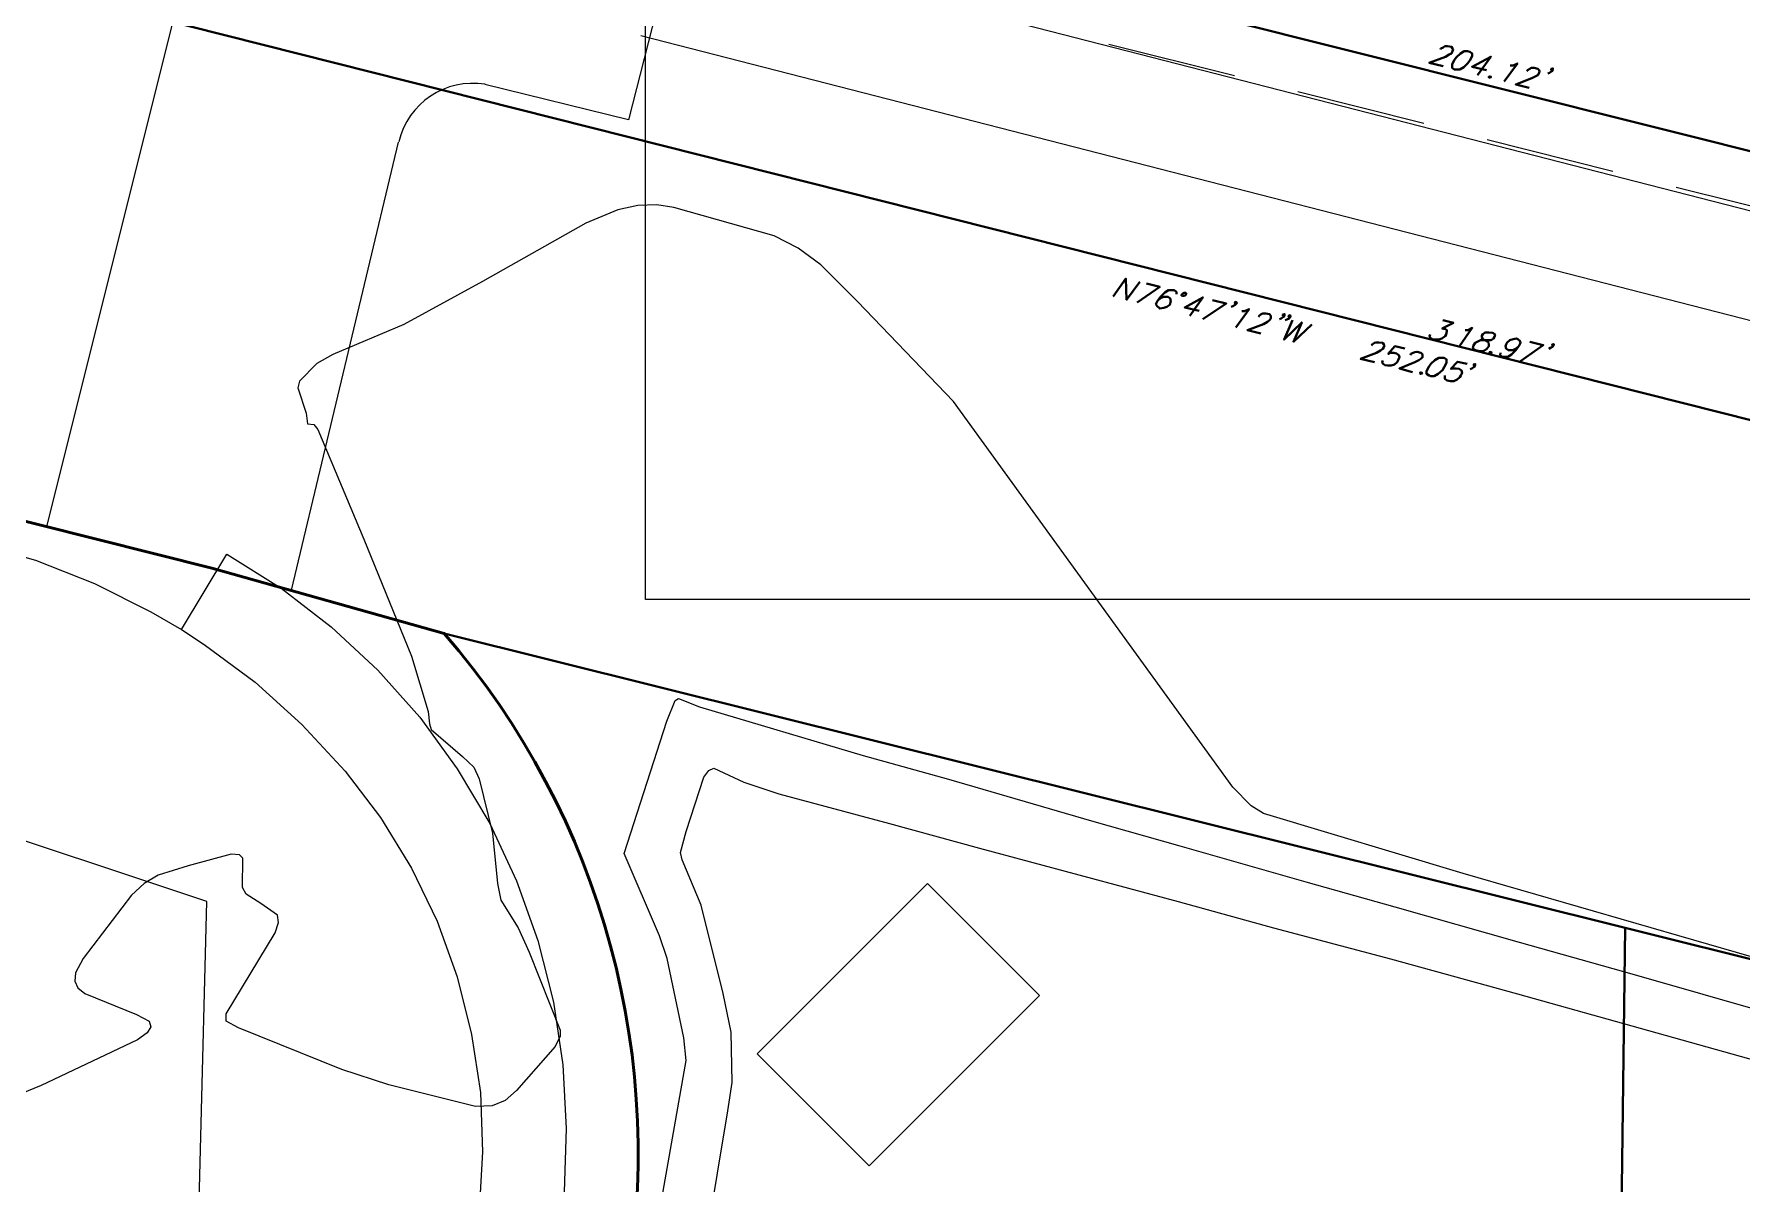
# Model space of a CAD drawing. Header units: feet. Extents: x 7 to 2308, y -319 to 1396.
# Drawn here: x 265.8 to 429.9, y 898.8 to 1009.3 of the extents above; entities that cross this region are included whole.
import ezdxf

# ---------------------------------------------------------------- set-up
doc = ezdxf.new("R2010")
doc.units = ezdxf.units.FT
doc.header["$MEASUREMENT"] = 0
for name, color, linetype in [('PDF_ANNOT-BNDRY-T20', 7, 'Continuous'), ('PDF_X1003BASE$ANNOT-BNDRY-T20', 7, 'Continuous'), ('PDF_X1003BASE$PA_PARCEL', 7, 'Continuous'), ('PDF_X1003BASE$PA_ROW', 7, 'Continuous'), ('PDF_X1003BASE$ST_STREET_CL', 7, 'Continuous'), ('PDF_X1003BASE$TR_CURB', 7, 'Continuous'), ('PDF_X1003BASE$TR_SIDEWALK', 7, 'Continuous')]:
    doc.layers.add(name, color=color, linetype=linetype)
for name, color, linetype, true_color in [('PDF_X1003BASE$BL_BUILDING', 7, 'Continuous', 0x979797), ('PDF_X1003BASE$CR_CONT_DEF', 7, 'Continuous', 0x979797), ('PDF_X1003BASE$CR_NDX_DEF', 7, 'Continuous', 0x767676), ('PDF_X1003BASE$PR_BLDG_SETBACK', 7, 'Continuous', 0x767676)]:
    doc.layers.add(name, color=color, linetype=linetype, true_color=true_color)
picture_1 = doc.add_image_def('image1.png', size_in_pixel=(1739, 856))

msp = doc.modelspace()

# ---------------------------------------------------------------- linework, layer by layer
for points in [[(326.64, 1019.11), (484.74, 978.51)], [(324.1, 1009.22), (482.2, 968.62)]]:
    msp.add_lwpolyline(points)
at = {"layer": 'PDF_ANNOT-BNDRY-T20', "lineweight": 40}
for points in [[(403.32, 980.88), (403.59, 980.88), (404.01, 981.1), (402.79, 979.34)], [(394.34, 979.39), (394.39, 979.5), (394.61, 979.66), (394.77, 979.71), (395.03, 979.71), (395.41, 979.66), (395.51, 979.5), (395.57, 979.39), (395.51, 979.23), (395.41, 979.07), (395.19, 978.91), (394.82, 978.7), (393.27, 978.11), (394.61, 977.79)], [(395.41, 977.95), (395.35, 977.79), (395.41, 977.68), (395.62, 977.52), (395.89, 977.47), (396.21, 977.47), (396.53, 977.58), (396.79, 977.79), (396.9, 978), (397.01, 978.27), (396.95, 978.48), (396.74, 978.64), (396.47, 978.7), (396.1, 978.7), (395.94, 978.59), (396.58, 979.34), (397.54, 979.12)], [(398.07, 978.48), (398.12, 978.59), (398.34, 978.7), (398.5, 978.75), (398.71, 978.8), (399.08, 978.7), (399.19, 978.59), (399.24, 978.48), (399.24, 978.27), (399.08, 978.11), (398.87, 978), (398.5, 977.79), (397.01, 977.2), (398.28, 976.83)], [(404.3, 977.52), (404.19, 977.36), (403.98, 977.2), (403.82, 977.14)]]:
    msp.add_lwpolyline(points, dxfattribs=at)
for points in [[(405.61, 980.67), (405.99, 980.62), (406.2, 980.46), (406.15, 980.24), (406.04, 980.08), (405.83, 979.92), (404.81, 979.92), (404.28, 979.66), (404.12, 979.39), (404.07, 979.18), (404.12, 979.07), (404.33, 978.96), (404.71, 978.86), (405.03, 978.86), (405.19, 978.91), (405.4, 979.07), (405.61, 979.34), (405.61, 979.5), (405.56, 979.71), (405.35, 979.87), (405.03, 980.03), (404.92, 980.19), (404.92, 980.35), (405.03, 980.51), (405.24, 980.67)], [(399.14, 976.83), (399.19, 976.72), (399.03, 976.67), (398.98, 976.78)], [(404.19, 977.46), (404.14, 977.57), (404.3, 977.62), (404.3, 977.52)]]:
    msp.add_lwpolyline(points, close=True, dxfattribs=at)
at = {"layer": 'PDF_X1003BASE$ANNOT-BNDRY-T20', "lineweight": 40}
for points in [[(400.95, 1007.86), (401, 1007.96), (401.22, 1008.07), (401.38, 1008.18), (401.64, 1008.18), (402.02, 1008.12), (402.12, 1007.96), (402.18, 1007.86), (402.12, 1007.7), (402.02, 1007.48), (401.8, 1007.38), (401.43, 1007.16), (399.88, 1006.58), (401.22, 1006.26)], [(405.37, 1005.89), (403.99, 1006.21), (405.8, 1007.16), (404.52, 1005.41)], [(407.67, 1006.31), (407.93, 1006.31), (408.36, 1006.53), (407.08, 1004.77)], [(409.27, 1005.78), (409.32, 1005.89), (409.53, 1005.99), (409.69, 1006.1), (409.96, 1006.1), (410.33, 1005.99), (410.44, 1005.89), (410.49, 1005.78), (410.44, 1005.62), (410.33, 1005.41), (410.12, 1005.3), (409.75, 1005.09), (408.2, 1004.5), (409.48, 1004.18)], [(411.77, 1005.94), (411.67, 1005.78), (411.45, 1005.62), (411.29, 1005.57)], [(369.5, 984.13), (370.72, 985.84), (370.78, 983.81), (372.06, 985.52)], [(372.7, 985.36), (373.98, 985.04), (371.79, 983.55)], [(373.76, 983.71), (374.08, 984.13), (374.45, 984.51), (374.83, 984.72), (375.36, 984.72), (375.57, 984.56), (375.57, 984.35)], [(377.76, 982.75), (376.37, 983.07), (378.13, 984.03), (376.85, 982.27)], [(379.04, 983.76), (380.37, 983.44), (378.13, 981.95)], [(381.39, 983.49), (381.23, 983.33), (381.01, 983.18), (380.85, 983.12)], [(381.87, 982.7), (382.13, 982.7), (382.56, 982.91), (381.28, 981.15)], [(383.46, 982.16), (383.52, 982.27), (383.73, 982.43), (383.89, 982.48), (384.16, 982.48), (384.53, 982.43), (384.64, 982.27), (384.64, 982), (384.53, 981.84), (384.32, 981.68), (383.94, 981.47), (382.4, 980.88), (383.68, 980.56)], [(385.97, 982.32), (385.86, 982.16), (385.65, 982), (385.49, 981.95)], [(388.58, 981.42), (386.82, 979.76), (387.62, 981.63), (385.92, 979.98), (386.72, 981.84)], [(386.56, 982.22), (386.4, 982), (386.18, 981.9), (386.02, 981.84)], [(401.19, 981.84), (402.2, 981.58), (401.13, 981.04), (401.45, 980.99), (401.56, 980.88), (401.56, 980.78), (401.51, 980.46), (401.4, 980.3), (401.08, 980.08), (400.81, 979.98), (400.44, 979.98), (400.17, 980.03), (399.96, 980.19), (399.91, 980.3), (399.96, 980.46)], [(408.49, 979.34), (408.17, 978.91), (407.79, 978.54), (407.42, 978.33), (406.89, 978.33), (406.68, 978.49), (406.73, 978.7)], [(409.55, 979.76), (410.83, 979.44), (408.65, 977.9)], [(411.85, 979.44), (411.74, 979.29), (411.53, 979.18), (411.37, 979.07)], [(401.38, 976.51), (401.38, 976.19), (401.59, 976.03), (401.91, 975.98), (402.23, 975.98), (402.55, 976.14), (402.82, 976.35), (402.92, 976.51), (403.03, 976.78), (402.98, 976.99), (402.76, 977.15), (402.44, 977.2), (402.12, 977.2), (401.96, 977.15), (402.6, 977.84), (403.51, 977.63)]]:
    msp.add_lwpolyline(points, dxfattribs=at)
for points in [[(403.56, 1007.7), (403.78, 1007.64), (403.99, 1007.48), (403.99, 1007.22), (403.78, 1006.79), (403.56, 1006.53), (403.19, 1006.15), (402.82, 1005.94), (402.28, 1005.94), (402.07, 1006.1), (402.07, 1006.42), (402.28, 1006.84), (402.5, 1007.11), (402.87, 1007.48), (403.24, 1007.7)], [(405.75, 1005.3), (405.8, 1005.19), (405.64, 1005.14), (405.59, 1005.25)], [(411.61, 1005.89), (411.61, 1005.99), (411.77, 1006.05), (411.77, 1005.94)], [(374.03, 983.97), (374.35, 984.08), (374.77, 984.08), (374.99, 983.92), (375.04, 983.71), (374.99, 983.44), (374.93, 983.33), (374.67, 983.12), (374.35, 983.02), (373.98, 982.96), (373.92, 983.02), (373.71, 983.18), (373.6, 983.39), (373.76, 983.71)], [(381.23, 983.44), (381.17, 983.55), (381.33, 983.6), (381.39, 983.49)], [(385.81, 982.27), (385.81, 982.38), (385.97, 982.43), (385.97, 982.32)], [(386.4, 982.11), (386.34, 982.22), (386.5, 982.32), (386.56, 982.22)], [(408.22, 979.13), (407.9, 978.97), (407.47, 978.97), (407.26, 979.13), (407.21, 979.34), (407.31, 979.6), (407.37, 979.71), (407.63, 979.92), (407.95, 980.03), (408.27, 980.08), (408.38, 980.03), (408.59, 979.87), (408.65, 979.66), (408.49, 979.34)], [(405.82, 978.81), (405.88, 978.7), (405.72, 978.65), (405.66, 978.75)], [(411.74, 979.39), (411.69, 979.5), (411.85, 979.55), (411.85, 979.44)], [(400.79, 978.22), (401.32, 978.22), (401.54, 978.06), (401.54, 977.74), (401.32, 977.31), (401.16, 977.04), (400.74, 976.67), (400.36, 976.46), (400.04, 976.46), (399.88, 976.51), (399.62, 976.67), (399.62, 976.94), (399.83, 977.36), (400.04, 977.63), (400.42, 978)]]:
    msp.add_lwpolyline(points, close=True, dxfattribs=at)
for points, knots in [([(376.16, 984.17), (376.14, 984.17), (376.12, 984.17), (376.1, 984.19), (376.09, 984.2), (376.08, 984.21), (376.07, 984.22), (376.07, 984.24), (376.07, 984.25), (376.07, 984.28), (376.08, 984.29), (376.09, 984.32), (376.1, 984.34), (376.11, 984.35)], [0, 0, 0, 0, 0.001927064, 0.001927064, 0.0033382, 0.0033382, 0.00454993, 0.00454993, 0.00582351, 0.00582351, 0.007562513, 0.007562513, 0.009715713, 0.009715713, 0.009715713, 0.009715713]), ([(376.11, 984.35), (376.14, 984.38), (376.17, 984.4), (376.23, 984.44), (376.27, 984.46), (376.33, 984.47), (376.35, 984.48), (376.39, 984.48), (376.41, 984.48), (376.43, 984.48)], [0, 0, 0, 0, 0.00342883, 0.00342883, 0.00730024, 0.00730024, 0.00914534, 0.00914534, 0.01085068, 0.01085068, 0.01085068, 0.01085068]), ([(376.48, 984.29), (376.45, 984.26), (376.42, 984.24), (376.36, 984.2), (376.32, 984.18), (376.26, 984.17), (376.24, 984.17), (376.2, 984.16), (376.18, 984.16), (376.16, 984.17)], [0, 0, 0, 0, 0.00342883, 0.00342883, 0.00730024, 0.00730024, 0.00914534, 0.00914534, 0.01085068, 0.01085068, 0.01085068, 0.01085068]), ([(376.43, 984.48), (376.45, 984.47), (376.46, 984.47), (376.49, 984.45), (376.5, 984.45), (376.51, 984.43), (376.51, 984.42), (376.52, 984.4), (376.52, 984.39), (376.52, 984.36), (376.51, 984.35), (376.5, 984.32), (376.49, 984.31), (376.48, 984.29)], [0, 0, 0, 0, 0.001927458, 0.001927458, 0.003338474, 0.003338474, 0.004549934, 0.004549934, 0.005822868, 0.005822868, 0.007560808, 0.007560808, 0.009714621, 0.009714621, 0.009714621, 0.009714621])]:
    msp.add_open_spline(points, degree=3, knots=knots, dxfattribs=at)
at = {"layer": 'PDF_X1003BASE$BL_BUILDING', "lineweight": 25}
for points in [[(327.81, 1020.33), (322.9, 1001.09), (309.1, 1004.5)], [(280.2, 1014.95), (266.98, 962.01)], [(300.78, 998.95), (290.49, 955.88)]]:
    msp.add_lwpolyline(points, dxfattribs=at)
msp.add_lwpolyline([(346.04, 900.54), (335.27, 911.31), (351.64, 927.68), (362.41, 916.91)], close=True, dxfattribs=at)
msp.add_arc((307.95, 997.28), 7.33, 80.7712, 166.5693, dxfattribs=at)
at = {"layer": 'PDF_X1003BASE$CR_CONT_DEF', "lineweight": 25}
for points in [[(324.61, 888.82), (328.45, 910.67), (328.23, 912.86), (326.64, 920.48), (325.89, 922.67), (322.48, 930.56), (326.58, 943.3), (327.38, 945.27), (327.7, 945.48), (329.73, 944.68), (345.45, 939.99), (353.66, 937.7), (367.42, 933.7), (375.89, 931.3), (388, 927.84), (396.58, 925.44), (408.52, 922.03), (419.56, 918.94), (472.6, 903.74)], [(330.47, 893.83), (332.45, 905.82), (332.87, 908.54), (332.77, 913.39), (332.02, 917.12), (329.89, 925.6), (328.07, 929.97), (327.91, 930.66), (328.45, 932.69), (330.15, 937.91), (330.63, 938.55), (331.11, 938.77), (333.99, 937.43), (337.35, 936.32), (348.01, 933.44), (356.65, 931.09), (375.73, 925.97), (384.9, 923.41), (396.15, 920.43), (408.36, 917.07), (453.35, 904.49)]]:
    msp.add_lwpolyline(points, dxfattribs=at)
at = {"layer": 'PDF_X1003BASE$CR_NDX_DEF', "lineweight": 25}
msp.add_lwpolyline([(453.03, 914.24), (403.14, 928.64), (383.94, 934.4), (382.77, 935.14), (381.01, 936.95), (354.14, 974.01), (344.92, 983.65), (341.4, 987.17), (339.22, 988.77), (336.92, 989.95), (327.28, 992.66), (325.62, 992.93), (323.81, 992.88), (321.89, 992.45), (318.8, 991.17), (308.88, 985.57), (301.31, 981.42), (294.49, 978.54), (292.94, 977.68), (291.29, 975.98), (291.13, 975.34), (291.93, 972.89), (292.04, 971.87), (292.68, 971.82), (293.05, 971.34), (297.47, 960.78), (302.06, 949.54), (303.66, 944.21), (303.77, 943.03), (303.93, 942.5), (306.96, 939.89), (308.03, 938.87), (308.56, 937.75), (309.84, 932.53), (310.32, 927.68), (310.64, 926.08), (312.29, 923.41), (313.36, 921.07), (316.35, 913.6), (316.35, 913.02), (315.87, 912.01), (312.13, 907.79), (311.07, 906.83), (309.79, 906.3), (308.19, 906.25), (299.87, 908.33), (295.34, 909.82), (285.43, 913.82), (284.25, 914.46), (284.25, 915.15), (288.94, 922.93), (289.26, 923.95), (289.16, 924.64), (287.56, 925.76), (286.17, 926.67), (285.8, 927.31), (285.85, 930.13), (285.53, 930.45), (284.73, 930.5), (280.58, 929.38), (277.7, 928.48), (276.36, 927.68), (275.14, 926.56), (270.5, 920.48), (269.75, 919.1), (269.7, 918.3), (269.97, 917.66), (270.66, 917.12), (275.62, 915.1), (276.84, 914.46), (277, 913.92), (276.63, 913.34), (275.72, 912.65), (266.45, 908.27), (263.25, 906.94)], dxfattribs=at)
at = {"layer": 'PDF_X1003BASE$PA_PARCEL', "lineweight": 40}
for points in [[(279.72, 1035.95), (477.66, 986.32), (525.75, 1178.34), (477.66, 986.32), (279.72, 1035.95), (273.7, 1011.86), (232.49, 1022.15), (230.25, 1022.73), (182.96, 1021.67), (122.94, 1051.2), (75.22, 1066.66), (6.88, 1089.37)], [(1102.3, 1011.43), (1099.96, 1010.95), (942.8, 980.83), (763.09, 946.44), (763.89, 997.68), (525.8, 948.26), (273.7, 1011.86)], [(761.12, 794.4), (763.09, 946.44), (652.74, 923.52), (537.43, 899.58), (524.79, 896.97), (418.7, 923.41), (305.2, 951.72)], [(418.7, 923.41), (417.1, 798.88)]]:
    msp.add_lwpolyline(points, dxfattribs=at)
at = {"layer": 'PDF_X1003BASE$PA_ROW', "lineweight": 53}
msp.add_lwpolyline([(536.09, 797.33), (417.1, 798.88), (313.84, 800.16), (313.2, 800.85), (312.56, 801.49), (312.93, 830.17), (313.15, 835.13), (313.63, 840.04), (314.43, 844.89), (322.53, 887.64, 0.228665), (305.2, 951.72), (282.87, 958.01), (232.49, 970.65), (224.65, 972.62), (202.37, 972.09), (6.88, 1037.13)], format="xyb", dxfattribs=at)
at = {"layer": 'PDF_X1003BASE$PR_BLDG_SETBACK', "lineweight": 25}
for points in [[(369.07, 1008.39), (381.17, 1005.35)], [(387.25, 1003.81), (399.35, 1000.77)], [(405.43, 999.22), (417.53, 996.18)], [(423.61, 994.64), (435.71, 991.6)]]:
    msp.add_lwpolyline(points, dxfattribs=at)
at = {"layer": 'PDF_X1003BASE$ST_STREET_CL', "lineweight": 25}
msp.add_lwpolyline([(373.82, 766.41), (313.47, 767.21), (279.14, 767.64), (279.94, 830.6), (282.39, 925.97), (232.49, 942.55), (148.68, 970.43)], dxfattribs=at)
at = {"layer": 'PDF_X1003BASE$TR_CURB', "lineweight": 25}
msp.add_lwpolyline([(260.1, 960.41), (265.91, 958.76), (271.57, 956.52), (277, 953.8), (279.94, 952.1), (282.12, 950.66), (287.03, 947.03), (291.5, 942.98), (295.66, 938.5), (299.07, 934.02), (302.06, 929.17), (304.51, 924.05), (306.43, 918.72), (307.82, 913.18), (308.67, 907.58), (308.88, 901.88), (308.56, 896.23)], dxfattribs=at)
at = {"layer": 'PDF_X1003BASE$TR_SIDEWALK', "lineweight": 18}
msp.add_lwpolyline([(279.94, 952.1), (284.31, 959.35), (289.53, 956.09), (294.33, 952.36), (298.81, 948.2), (302.86, 943.67), (306.43, 938.71), (309.58, 933.44), (312.13, 927.95), (314.21, 922.19), (315.71, 916.27), (316.61, 910.25), (316.93, 904.12), (316.72, 898.04), (315.87, 891.96), (313.57, 879.54)], dxfattribs=at)

# ---------------------------------------------------------------- pictures from other files: only their frames are drawn
at = {"transparency": 33554559}
image = msp.add_image(picture_1, insert=(324.53, 954.99), size_in_units=(470.31, 231.51), dxfattribs=at)
image.dxf.flags = 7

doc.saveas('drawing.dxf')
